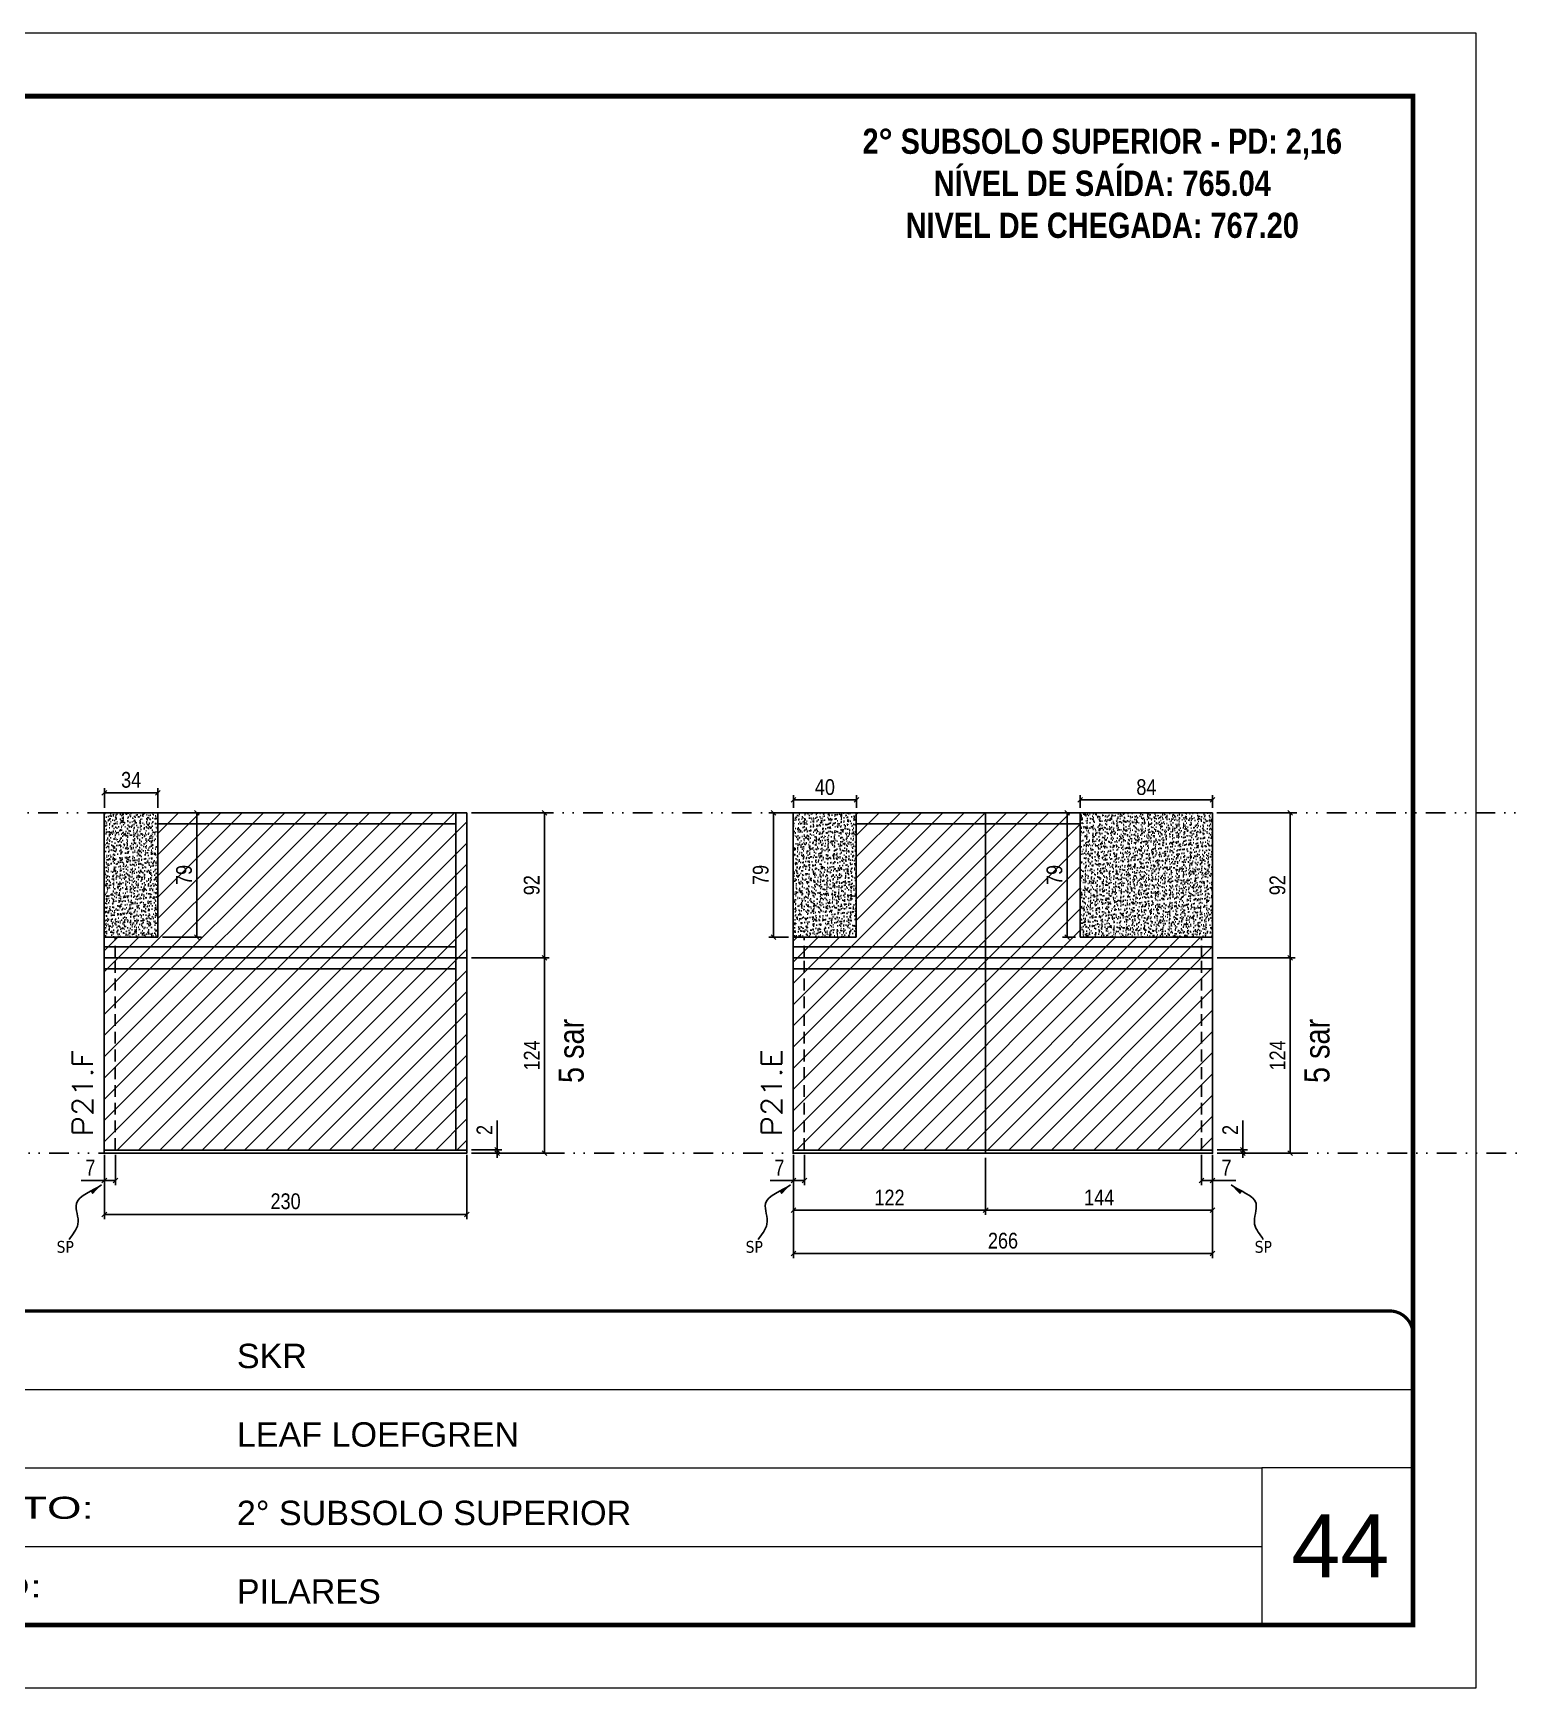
# Model space of a CAD drawing. Extents: x 13741 to 27878, y -21631 to 6985.
# Drawn here: x 19738 to 20677, y -5551 to -4501 of the extents above; entities that cross this region are included whole.
import ezdxf

# ---------------------------------------------------------------- set-up
doc = ezdxf.new("R2010")
doc.units = 0
for name, pattern in [('CONTINUO', [0]), ('DASHED', [0.75, 0.5, -0.25]), ('DIVIDE2', [0.625, 0.25, -0.125, 0, -0.125, 0, -0.125]), ('HIDDEN', [0.375, 0.25, -0.125])]:
    doc.linetypes.add(name, pattern=pattern)
for name, color, linetype, lineweight in [('CARIMBO', 255, 'Continuous', 9), ('Folhas', 255, 'Continuous', 9), ('Hachura', 251, 'Continuous', 9), ('SARRAFO DE PRESSAO', 251, 'DASHED', 9), ('Texto Seção', 7, 'Continuous', 15)]:
    doc.layers.add(name, color=color, linetype=linetype, lineweight=lineweight)
for name, color, linetype in [('COTA', 241, 'Continuous'), ('NOMENCLATURA', 7, 'Continuous'), ('Nível', 160, 'Continuous'), ('Painéis', 200, 'Continuous'), ('SARR_2.2x7', 40, 'Continuous'), ('Sarrafo de Pressão', 42, 'HIDDEN'), ('texto', 7, 'Continuous')]:
    doc.layers.add(name, color=color, linetype=linetype)
doc.styles.add('ARIAL', font='arial.ttf')
doc.styles.add('ARIAL_NARROW', font='ARIALN.TTF', dxfattribs={"height": 0.2})
doc.styles.add('COTA TECNICA', font='techl___.ttf', dxfattribs={"height": 10})
doc.styles.add('COTA TECNICA-50', font='techl___.ttf', dxfattribs={"height": 10})
doc.styles.add('REGUA-120', font='ROMANS.shx', dxfattribs={"height": 15})
doc.styles.add('ROMANC', font='techb___.ttf', dxfattribs={"height": 2.5})
doc.styles.get("Standard").update_dxf_attribs({"font": 'arial.ttf'})
doc.styles.add('Tecnologia', font='')
doc.styles.get('Tecnologia').set_extended_font_data('Forgotten Futurist')
doc.dimstyles.new('COTA PAINEL-50', dxfattribs={"dimtxt": 10, "dimasz": 3, "dimexe": 3, "dimexo": 3, "dimgap": 3, "dimtad": 1, "dimdec": 1, "dimzin": 12, "dimdsep": 46, "dimtxsty": 'COTA TECNICA-50', "dimblk1": 'OBLIQUE', "dimblk2": 'OBLIQUE', "dimsah": 1, "dimcen": 0.9, "dimclrd": 4, "dimclre": 4, "dimclrt": 240, "dimadec": 1, "dimazin": 3, "dimtfac": 1, "dimtdec": 1, "dimtmove": 0, "dimatfit": 3, "dimfxl": 1, "dimtolj": 1, "dimtzin": 12, "dimarcsym": 0})
doc.dimstyles.new('PAINEL', dxfattribs={"dimtxt": 10, "dimasz": 3, "dimexe": 3, "dimexo": 3, "dimgap": 3, "dimtad": 1, "dimdec": 1, "dimzin": 12, "dimdsep": 46, "dimtxsty": 'COTA TECNICA', "dimblk1": 'OBLIQUE', "dimblk2": 'OBLIQUE', "dimsah": 1, "dimcen": 0.9, "dimclrd": 4, "dimclre": 4, "dimclrt": 240, "dimadec": 1, "dimazin": 3, "dimtfac": 1, "dimtdec": 1, "dimtmove": 0, "dimatfit": 3, "dimfxl": 1, "dimtolj": 1, "dimtzin": 12, "dimarcsym": 0})
doc.dimstyles.get("Standard").update_dxf_attribs({"dimtxt": 0.18, "dimasz": 0.18, "dimexe": 0.18, "dimexo": 0.0625, "dimgap": 0.09, "dimtad": 0, "dimtih": 1, "dimtoh": 1, "dimdec": 4, "dimzin": 0, "dimdsep": 46, "dimtxsty": 'Standard', "dimcen": 0.09, "dimadec": 0, "dimazin": 0, "dimtfac": 1, "dimtdec": 4, "dimtofl": 0, "dimtmove": 0, "dimatfit": 3, "dimfxl": 1, "dimtolj": 1, "dimtzin": 0, "dimarcsym": 0})

# ---------------------------------------------------------------- blocks, each defined once
blk = doc.blocks.new('9999999999')
at = {"color": 30, "linetype": 'CONTINUO'}
for p, q in [((98564.6, 34230.2), (98564.6, 34429.4)), ((98564.6, 34379.6), (99584, 34379.6)), ((98564.6, 34329.8), (99488, 34329.8)), ((99584, 34329.8), (99488, 34329.8)), ((99488, 34329.8), (99488, 34230.2)), ((98564.6, 34280), (99488, 34280))]:
    blk.add_line(p, q, dxfattribs=at)
at = {"color": 30, "linetype": 'CONTINUO', "const_width": 2}
blk.add_lwpolyline([(99584, 34230.2), (99584, 34414.4, 0.414214), (99569, 34429.4), (98229, 34429.4, 0.414214), (98214, 34414.4), (98214, 34245.2, 0.414214), (98229, 34230.2), (99584, 34230.2)], format="xyb", dxfattribs=at)
at = {"layer": 'Folhas'}
blk.add_lwpolyline([(98139, 34190.2), (99624, 34190.2), (99624, 35240.2), (98139, 35240.2)], close=True, dxfattribs=at)
at = {"layer": 'Folhas', "color": 30, "const_width": 3}
blk.add_lwpolyline([(98214, 34230.2), (99584, 34230.2), (99584, 35200.2), (98214, 35200.2)], close=True, dxfattribs=at)
at = {"color": 7, "linetype": 'Continuous', "ltscale": 5, "style": 'ARIAL'}
for s, height, p in [('SKR', 15.48, (98837.7, 34393.1)), ('LEAF LOEFGREN', 15.483, (98837.7, 34343.3)), ('2° SUBSOLO SUPERIOR', 15.483, (98837.7, 34293.5)), ('NOVA SISTEMAS CONSTRUTIVOS', 11.059, (98263.2, 34267.2)), ('PILARES', 15.48, (98837.7, 34243.7))]:
    blk.add_text(s, height=height, dxfattribs=at).set_placement(p)
at = {"layer": 'Folhas', "color": 7, "style": 'Tecnologia', "width": 1.5}
for s, p in [('CLIENTE:', (98573.7, 34397.2)), ('OBRA:', (98573.7, 34347.3)), ('PAVIMENTO:', (98573.7, 34297.5)), ('PROJETO:', (98573.7, 34247.7))]:
    blk.add_text(s, height=14, dxfattribs=at).set_placement(p)
blk = doc.blocks.new('_Oblique')
at = {"color": 0, "linetype": 'ByBlock', "lineweight": -2}
blk.add_line((-0.5, -0.5), (0.5, 0.5), dxfattribs=at)
blk = doc.blocks.new('*D1879')
at = {"layer": 'COTA', "color": 4, "lineweight": -2, "transparency": 16777216}
for p, q in [((20220.3, -5212.7), (20220.3, -5278.4)), ((20486.3, -5212.7), (20486.3, -5278.4)), ((20486.3, -5275.4), (20220.3, -5275.4))]:
    blk.add_line(p, q, dxfattribs=at)
at = {"layer": 'Defpoints', "color": 0, "transparency": 16777216}
for p in [(20220.3, -5209.7), (20486.3, -5209.7), (20220.3, -5275.4)]:
    blk.add_point(p, dxfattribs=at)
at = {"layer": 'COTA', "color": 4, "lineweight": -2, "transparency": 16777216, "xscale": 3, "yscale": 3, "zscale": 3, "rotation": 180}
blk.add_blockref('_Oblique', (20220.3, -5275.4), dxfattribs=at)
at = {"layer": 'COTA', "color": 4, "lineweight": -2, "transparency": 16777216, "xscale": 3, "yscale": 3, "zscale": 3}
blk.add_blockref('_Oblique', (20486.3, -5275.4), dxfattribs=at)
at = {"layer": 'COTA', "color": 240, "transparency": 16777216, "insert": (20353.3, -5267.3), "char_height": 10, "attachment_point": 5, "style": 'COTA TECNICA'}
blk.add_mtext('\\A1;266', dxfattribs=at)
blk = doc.blocks.new('*D1880')
at = {"layer": 'COTA', "color": 4, "lineweight": -2, "transparency": 16777216}
for p, q in [((20479.3, -5212.7), (20479.3, -5232)), ((20486.3, -5214.7), (20486.3, -5232)), ((20479.3, -5229), (20486.3, -5229)), ((20486.3, -5229), (20501, -5229))]:
    blk.add_line(p, q, dxfattribs=at)
at = {"layer": 'Defpoints', "color": 0, "transparency": 16777216}
for p in [(20479.3, -5209.7), (20486.3, -5211.7), (20486.3, -5229)]:
    blk.add_point(p, dxfattribs=at)
at = {"layer": 'COTA', "color": 4, "lineweight": -2, "transparency": 16777216, "xscale": 3, "yscale": 3, "zscale": 3, "rotation": 180}
blk.add_blockref('_Oblique', (20479.3, -5229), dxfattribs=at)
at = {"layer": 'COTA', "color": 4, "lineweight": -2, "transparency": 16777216, "xscale": 3, "yscale": 3, "zscale": 3}
blk.add_blockref('_Oblique', (20486.3, -5229), dxfattribs=at)
at = {"layer": 'COTA', "color": 240, "transparency": 16777216, "insert": (20495.1, -5220.9), "char_height": 10, "attachment_point": 5, "style": 'COTA TECNICA-50'}
blk.add_mtext('\\A1;7', dxfattribs=at)
blk = doc.blocks.new('*D1881')
at = {"layer": 'COTA', "color": 4, "lineweight": -2, "transparency": 16777216}
for p, q in [((20220.3, -5214.7), (20220.3, -5232)), ((20227.3, -5212.7), (20227.3, -5232)), ((20220.3, -5229), (20205.5, -5229)), ((20227.3, -5229), (20220.3, -5229))]:
    blk.add_line(p, q, dxfattribs=at)
at = {"layer": 'Defpoints', "color": 0, "transparency": 16777216}
for p in [(20220.3, -5211.7), (20227.3, -5209.7), (20220.3, -5229)]:
    blk.add_point(p, dxfattribs=at)
at = {"layer": 'COTA', "color": 4, "lineweight": -2, "transparency": 16777216, "xscale": 3, "yscale": 3, "zscale": 3, "rotation": 180}
blk.add_blockref('_Oblique', (20220.3, -5229), dxfattribs=at)
at = {"layer": 'COTA', "color": 4, "lineweight": -2, "transparency": 16777216, "xscale": 3, "yscale": 3, "zscale": 3}
blk.add_blockref('_Oblique', (20227.3, -5229), dxfattribs=at)
at = {"layer": 'COTA', "color": 240, "transparency": 16777216, "insert": (20211.4, -5220.9), "char_height": 10, "attachment_point": 5, "style": 'COTA TECNICA-50'}
blk.add_mtext('\\A1;7', dxfattribs=at)
blk = doc.blocks.new('*D1882')
at = {"layer": 'COTA', "color": 4, "lineweight": -2, "transparency": 16777216}
for p, q in [((20505.5, -5209.7), (20505.5, -5190.9)), ((20489.3, -5209.7), (20508.5, -5209.7)), ((20489.3, -5211.7), (20508.5, -5211.7)), ((20505.5, -5211.7), (20505.5, -5209.7)), ((20505.5, -5211.7), (20505.5, -5214.7))]:
    blk.add_line(p, q, dxfattribs=at)
at = {"layer": 'Defpoints', "color": 0, "transparency": 16777216}
for p in [(20486.3, -5209.7), (20486.3, -5211.7), (20505.5, -5211.7)]:
    blk.add_point(p, dxfattribs=at)
at = {"layer": 'COTA', "color": 4, "lineweight": -2, "transparency": 16777216, "xscale": 3, "yscale": 3, "zscale": 3}
for p, rotation in [((20505.5, -5209.7), 270), ((20505.5, -5211.7), 90)]:
    blk.add_blockref('_Oblique', p, dxfattribs=dict(at, rotation=rotation))
at = {"layer": 'COTA', "color": 240, "transparency": 16777216, "insert": (20497.5, -5197), "char_height": 10, "attachment_point": 5, "rotation": 90, "style": 'COTA TECNICA-50'}
blk.add_mtext('\\A1;2', dxfattribs=at)
blk = doc.blocks.new('*D1892')
at = {"layer": 'COTA', "color": 4, "linetype": 'ByBlock', "lineweight": -2, "transparency": 16777216}
for p, q in [((20489.3, -5087.7), (20538.6, -5087.7)), ((20535.6, -5211.7), (20535.6, -5087.7)), ((20489.3, -5211.7), (20538.6, -5211.7))]:
    blk.add_line(p, q, dxfattribs=at)
at = {"layer": 'Defpoints', "color": 0, "linetype": 'ByBlock', "transparency": 16777216}
for p in [(20486.3, -5087.7), (20535.6, -5087.7), (20486.3, -5211.7)]:
    blk.add_point(p, dxfattribs=at)
at = {"layer": 'COTA', "color": 4, "linetype": 'ByBlock', "lineweight": -2, "transparency": 16777216, "xscale": 3, "yscale": 3, "zscale": 3}
for p, rotation in [((20535.6, -5087.7), 90), ((20535.6, -5211.7), 270)]:
    blk.add_blockref('_Oblique', p, dxfattribs=dict(at, rotation=rotation))
at = {"layer": 'COTA', "color": 240, "linetype": 'ByBlock', "transparency": 16777216, "insert": (20527.5, -5149.7), "char_height": 10, "attachment_point": 5, "rotation": 90, "style": 'COTA TECNICA'}
blk.add_mtext('\\A1;124', dxfattribs=at)
blk = doc.blocks.new('*D1893')
at = {"layer": 'COTA', "color": 4, "linetype": 'ByBlock', "lineweight": -2, "transparency": 16777216}
for p, q in [((20489.3, -5087.7), (20538.6, -5087.7)), ((20535.6, -5211.7), (20535.6, -5087.7)), ((20489.3, -5211.7), (20538.6, -5211.7))]:
    blk.add_line(p, q, dxfattribs=at)
at = {"layer": 'Defpoints', "color": 0, "linetype": 'ByBlock', "transparency": 16777216}
for p in [(20486.3, -5087.7), (20535.6, -5087.7), (20486.3, -5211.7)]:
    blk.add_point(p, dxfattribs=at)
at = {"layer": 'COTA', "color": 4, "linetype": 'ByBlock', "lineweight": -2, "transparency": 16777216, "xscale": 3, "yscale": 3, "zscale": 3}
for p, rotation in [((20535.6, -5087.7), 90), ((20535.6, -5211.7), 270)]:
    blk.add_blockref('_Oblique', p, dxfattribs=dict(at, rotation=rotation))
at = {"layer": 'COTA', "color": 240, "linetype": 'ByBlock', "transparency": 16777216, "insert": (20527.5, -5149.7), "char_height": 10, "attachment_point": 5, "rotation": 90, "style": 'COTA TECNICA'}
blk.add_mtext('\\A1;124', dxfattribs=at)
blk = doc.blocks.new('*D1894')
at = {"layer": 'COTA', "color": 4, "lineweight": -2, "transparency": 16777216}
for p, q in [((20342.3, -5214.7), (20342.3, -5250.9)), ((20486.3, -5214.7), (20486.3, -5250.9)), ((20342.3, -5247.9), (20486.3, -5247.9))]:
    blk.add_line(p, q, dxfattribs=at)
at = {"layer": 'Defpoints', "color": 0, "transparency": 16777216}
for p in [(20342.3, -5211.7), (20486.3, -5211.7), (20486.3, -5247.9)]:
    blk.add_point(p, dxfattribs=at)
at = {"layer": 'COTA', "color": 4, "lineweight": -2, "transparency": 16777216, "xscale": 3, "yscale": 3, "zscale": 3, "rotation": 180}
blk.add_blockref('_Oblique', (20342.3, -5247.9), dxfattribs=at)
at = {"layer": 'COTA', "color": 4, "lineweight": -2, "transparency": 16777216, "xscale": 3, "yscale": 3, "zscale": 3}
blk.add_blockref('_Oblique', (20486.3, -5247.9), dxfattribs=at)
at = {"layer": 'COTA', "color": 240, "transparency": 16777216, "insert": (20414.3, -5239.8), "char_height": 10, "attachment_point": 5, "style": 'COTA TECNICA'}
blk.add_mtext('\\A1;144', dxfattribs=at)
blk = doc.blocks.new('*D1895')
at = {"layer": 'COTA', "color": 4, "lineweight": -2, "transparency": 16777216}
for p, q in [((20220.3, -5214.7), (20220.3, -5250.9)), ((20342.3, -5214.7), (20342.3, -5250.9)), ((20220.3, -5247.9), (20342.3, -5247.9))]:
    blk.add_line(p, q, dxfattribs=at)
at = {"layer": 'Defpoints', "color": 0, "transparency": 16777216}
for p in [(20220.3, -5211.7), (20342.3, -5211.7), (20342.3, -5247.9)]:
    blk.add_point(p, dxfattribs=at)
at = {"layer": 'COTA', "color": 4, "lineweight": -2, "transparency": 16777216, "xscale": 3, "yscale": 3, "zscale": 3, "rotation": 180}
blk.add_blockref('_Oblique', (20220.3, -5247.9), dxfattribs=at)
at = {"layer": 'COTA', "color": 4, "lineweight": -2, "transparency": 16777216, "xscale": 3, "yscale": 3, "zscale": 3}
blk.add_blockref('_Oblique', (20342.3, -5247.9), dxfattribs=at)
at = {"layer": 'COTA', "color": 240, "transparency": 16777216, "insert": (20281.3, -5239.9), "char_height": 10, "attachment_point": 5, "style": 'COTA TECNICA'}
blk.add_mtext('\\A1;122', dxfattribs=at)
blk = doc.blocks.new('*D1888')
at = {"layer": 'COTA', "color": 4, "lineweight": -2, "transparency": 16777216}
for p, q in [((19783.1, -5212.7), (19783.1, -5253.6)), ((20013.1, -5212.7), (20013.1, -5253.6)), ((19783.1, -5250.6), (20013.1, -5250.6))]:
    blk.add_line(p, q, dxfattribs=at)
at = {"layer": 'Defpoints', "color": 0, "transparency": 16777216}
for p in [(19783.1, -5209.7), (20013.1, -5209.7), (20013.1, -5250.6)]:
    blk.add_point(p, dxfattribs=at)
at = {"layer": 'COTA', "color": 4, "lineweight": -2, "transparency": 16777216, "xscale": 3, "yscale": 3, "zscale": 3, "rotation": 180}
blk.add_blockref('_Oblique', (19783.1, -5250.6), dxfattribs=at)
at = {"layer": 'COTA', "color": 4, "lineweight": -2, "transparency": 16777216, "xscale": 3, "yscale": 3, "zscale": 3}
blk.add_blockref('_Oblique', (20013.1, -5250.6), dxfattribs=at)
at = {"layer": 'COTA', "color": 240, "transparency": 16777216, "insert": (19898.1, -5242.3), "char_height": 10, "attachment_point": 5, "style": 'COTA TECNICA'}
blk.add_mtext('\\A1;230', dxfattribs=at)
blk = doc.blocks.new('*D1889')
at = {"layer": 'COTA', "color": 4, "lineweight": -2, "transparency": 16777216}
for p, q in [((19783.1, -5214.7), (19783.1, -5232)), ((19790.1, -5212.7), (19790.1, -5232)), ((19783.1, -5229), (19768.3, -5229)), ((19790.1, -5229), (19783.1, -5229))]:
    blk.add_line(p, q, dxfattribs=at)
at = {"layer": 'Defpoints', "color": 0, "transparency": 16777216}
for p in [(19783.1, -5211.7), (19790.1, -5209.7), (19783.1, -5229)]:
    blk.add_point(p, dxfattribs=at)
at = {"layer": 'COTA', "color": 4, "lineweight": -2, "transparency": 16777216, "xscale": 3, "yscale": 3, "zscale": 3, "rotation": 180}
blk.add_blockref('_Oblique', (19783.1, -5229), dxfattribs=at)
at = {"layer": 'COTA', "color": 4, "lineweight": -2, "transparency": 16777216, "xscale": 3, "yscale": 3, "zscale": 3}
blk.add_blockref('_Oblique', (19790.1, -5229), dxfattribs=at)
at = {"layer": 'COTA', "color": 240, "transparency": 16777216, "insert": (19774.2, -5220.9), "char_height": 10, "attachment_point": 5, "style": 'COTA TECNICA-50'}
blk.add_mtext('\\A1;7', dxfattribs=at)
blk = doc.blocks.new('*D1890')
at = {"layer": 'COTA', "color": 4, "lineweight": -2, "transparency": 16777216}
for p, q in [((20032.3, -5209.7), (20032.3, -5190.9)), ((20016.1, -5209.7), (20035.3, -5209.7)), ((20016.1, -5211.7), (20035.3, -5211.7)), ((20032.3, -5211.7), (20032.3, -5209.7)), ((20032.3, -5211.7), (20032.3, -5214.7))]:
    blk.add_line(p, q, dxfattribs=at)
at = {"layer": 'Defpoints', "color": 0, "transparency": 16777216}
for p in [(20013.1, -5209.7), (20013.1, -5211.7), (20032.3, -5211.7)]:
    blk.add_point(p, dxfattribs=at)
at = {"layer": 'COTA', "color": 4, "lineweight": -2, "transparency": 16777216, "xscale": 3, "yscale": 3, "zscale": 3}
for p, rotation in [((20032.3, -5209.7), 270), ((20032.3, -5211.7), 90)]:
    blk.add_blockref('_Oblique', p, dxfattribs=dict(at, rotation=rotation))
at = {"layer": 'COTA', "color": 240, "transparency": 16777216, "insert": (20024.3, -5197), "char_height": 10, "attachment_point": 5, "rotation": 90, "style": 'COTA TECNICA-50'}
blk.add_mtext('\\A1;2', dxfattribs=at)
blk = doc.blocks.new('*D1899')
at = {"layer": 'COTA', "color": 4, "lineweight": -2, "transparency": 16777216}
for p, q in [((19820.1, -4995.7), (19844.8, -4995.7)), ((19841.8, -4995.7), (19841.8, -5074.7)), ((19820.1, -5074.7), (19844.8, -5074.7))]:
    blk.add_line(p, q, dxfattribs=at)
at = {"layer": 'Defpoints', "color": 0, "transparency": 16777216}
for p in [(19817.1, -4995.7), (19817.1, -5074.7), (19841.8, -5074.7)]:
    blk.add_point(p, dxfattribs=at)
at = {"layer": 'COTA', "color": 4, "lineweight": -2, "transparency": 16777216, "xscale": 3, "yscale": 3, "zscale": 3}
for p, rotation in [((19841.8, -4995.7), 90), ((19841.8, -5074.7), 270)]:
    blk.add_blockref('_Oblique', p, dxfattribs=dict(at, rotation=rotation))
at = {"layer": 'COTA', "color": 240, "transparency": 16777216, "insert": (19833.7, -5035.2), "char_height": 10, "attachment_point": 5, "rotation": 90, "style": 'COTA TECNICA'}
blk.add_mtext('\\A1;79', dxfattribs=at)
blk = doc.blocks.new('*D1900')
at = {"layer": 'COTA', "color": 4, "lineweight": -2, "transparency": 16777216}
for p, q in [((19783.1, -4992.7), (19783.1, -4980.1)), ((19817.1, -4983.1), (19783.1, -4983.1)), ((19817.1, -4992.7), (19817.1, -4980.1))]:
    blk.add_line(p, q, dxfattribs=at)
at = {"layer": 'Defpoints', "color": 0, "transparency": 16777216}
for p in [(19783.1, -4983.1), (19783.1, -4995.7), (19817.1, -4995.7)]:
    blk.add_point(p, dxfattribs=at)
at = {"layer": 'COTA', "color": 4, "lineweight": -2, "transparency": 16777216, "xscale": 3, "yscale": 3, "zscale": 3, "rotation": 180}
blk.add_blockref('_Oblique', (19783.1, -4983.1), dxfattribs=at)
at = {"layer": 'COTA', "color": 4, "lineweight": -2, "transparency": 16777216, "xscale": 3, "yscale": 3, "zscale": 3}
blk.add_blockref('_Oblique', (19817.1, -4983.1), dxfattribs=at)
at = {"layer": 'COTA', "color": 240, "transparency": 16777216, "insert": (19800.1, -4974.9), "char_height": 10, "attachment_point": 5, "style": 'COTA TECNICA'}
blk.add_mtext('\\A1;34', dxfattribs=at)
blk = doc.blocks.new('*D1901')
at = {"layer": 'COTA', "color": 4, "lineweight": -2, "transparency": 16777216}
for p, q in [((20016.1, -5087.7), (20065.4, -5087.7)), ((20062.4, -5211.7), (20062.4, -5087.7)), ((20016.1, -5211.7), (20065.4, -5211.7))]:
    blk.add_line(p, q, dxfattribs=at)
at = {"layer": 'Defpoints', "color": 0, "transparency": 16777216}
for p in [(20013.1, -5087.7), (20062.4, -5087.7), (20013.1, -5211.7)]:
    blk.add_point(p, dxfattribs=at)
at = {"layer": 'COTA', "color": 4, "lineweight": -2, "transparency": 16777216, "xscale": 3, "yscale": 3, "zscale": 3}
for p, rotation in [((20062.4, -5087.7), 90), ((20062.4, -5211.7), 270)]:
    blk.add_blockref('_Oblique', p, dxfattribs=dict(at, rotation=rotation))
at = {"layer": 'COTA', "color": 240, "transparency": 16777216, "insert": (20054.3, -5149.7), "char_height": 10, "attachment_point": 5, "rotation": 90, "style": 'COTA TECNICA'}
blk.add_mtext('\\A1;124', dxfattribs=at)
blk = doc.blocks.new('*D1897')
at = {"layer": 'COTA', "color": 4, "lineweight": -2, "transparency": 16777216}
for p, q in [((20399.3, -4995.7), (20391.1, -4995.7)), ((20394.1, -4995.7), (20394.1, -5074.7)), ((20399.3, -5074.7), (20391.1, -5074.7))]:
    blk.add_line(p, q, dxfattribs=at)
at = {"layer": 'Defpoints', "color": 0, "transparency": 16777216}
for p in [(20402.3, -4995.7), (20394.1, -5074.7), (20402.3, -5074.7)]:
    blk.add_point(p, dxfattribs=at)
at = {"layer": 'COTA', "color": 4, "lineweight": -2, "transparency": 16777216, "xscale": 3, "yscale": 3, "zscale": 3}
for p, rotation in [((20394.1, -4995.7), 90), ((20394.1, -5074.7), 270)]:
    blk.add_blockref('_Oblique', p, dxfattribs=dict(at, rotation=rotation))
at = {"layer": 'COTA', "color": 240, "transparency": 16777216, "insert": (20386, -5035.2), "char_height": 10, "attachment_point": 5, "rotation": 90, "style": 'COTA TECNICA'}
blk.add_mtext('\\A1;79', dxfattribs=at)
blk = doc.blocks.new('*D1898')
at = {"layer": 'COTA', "color": 4, "lineweight": -2, "transparency": 16777216}
for p, q in [((20402.3, -4992.7), (20402.3, -4984.6)), ((20486.3, -4992.7), (20486.3, -4984.6)), ((20402.3, -4987.6), (20486.3, -4987.6))]:
    blk.add_line(p, q, dxfattribs=at)
at = {"layer": 'Defpoints', "color": 0, "transparency": 16777216}
for p in [(20402.3, -4995.7), (20486.3, -4987.6), (20486.3, -4995.7)]:
    blk.add_point(p, dxfattribs=at)
at = {"layer": 'COTA', "color": 4, "lineweight": -2, "transparency": 16777216, "xscale": 3, "yscale": 3, "zscale": 3, "rotation": 180}
blk.add_blockref('_Oblique', (20402.3, -4987.6), dxfattribs=at)
at = {"layer": 'COTA', "color": 4, "lineweight": -2, "transparency": 16777216, "xscale": 3, "yscale": 3, "zscale": 3}
blk.add_blockref('_Oblique', (20486.3, -4987.6), dxfattribs=at)
at = {"layer": 'COTA', "color": 240, "transparency": 16777216, "insert": (20444.3, -4979.5), "char_height": 10, "attachment_point": 5, "style": 'COTA TECNICA'}
blk.add_mtext('\\A1;84', dxfattribs=at)
blk = doc.blocks.new('*D1926')
at = {"layer": 'COTA', "color": 4, "lineweight": -2, "transparency": 16777216}
for p, q in [((20016.1, -4995.7), (20065.4, -4995.7)), ((20062.4, -5087.7), (20062.4, -4995.7)), ((20016.1, -5087.7), (20065.4, -5087.7))]:
    blk.add_line(p, q, dxfattribs=at)
at = {"layer": 'Defpoints', "color": 0, "transparency": 16777216}
for p in [(20013.1, -4995.7), (20062.4, -4995.7), (20013.1, -5087.7)]:
    blk.add_point(p, dxfattribs=at)
at = {"layer": 'COTA', "color": 4, "lineweight": -2, "transparency": 16777216, "xscale": 3, "yscale": 3, "zscale": 3}
for p, rotation in [((20062.4, -4995.7), 90), ((20062.4, -5087.7), 270)]:
    blk.add_blockref('_Oblique', p, dxfattribs=dict(at, rotation=rotation))
at = {"layer": 'COTA', "color": 240, "transparency": 16777216, "insert": (20054.3, -5041.7), "char_height": 10, "attachment_point": 5, "rotation": 90, "style": 'COTA TECNICA'}
blk.add_mtext('\\A1;92', dxfattribs=at)
blk = doc.blocks.new('*D1927')
at = {"layer": 'COTA', "color": 4, "lineweight": -2, "transparency": 16777216}
for p, q in [((20489.3, -4995.7), (20538.6, -4995.7)), ((20535.6, -5087.7), (20535.6, -4995.7)), ((20489.3, -5087.7), (20538.6, -5087.7))]:
    blk.add_line(p, q, dxfattribs=at)
at = {"layer": 'Defpoints', "color": 0, "transparency": 16777216}
for p in [(20486.3, -4995.7), (20535.6, -4995.7), (20486.3, -5087.7)]:
    blk.add_point(p, dxfattribs=at)
at = {"layer": 'COTA', "color": 4, "lineweight": -2, "transparency": 16777216, "xscale": 3, "yscale": 3, "zscale": 3}
for p, rotation in [((20535.6, -4995.7), 90), ((20535.6, -5087.7), 270)]:
    blk.add_blockref('_Oblique', p, dxfattribs=dict(at, rotation=rotation))
at = {"layer": 'COTA', "color": 240, "transparency": 16777216, "insert": (20527.5, -5041.7), "char_height": 10, "attachment_point": 5, "rotation": 90, "style": 'COTA TECNICA'}
blk.add_mtext('\\A1;92', dxfattribs=at)
blk = doc.blocks.new('*D1928')
at = {"layer": 'COTA', "color": 4, "lineweight": -2, "transparency": 16777216}
for p, q in [((20220.3, -4992.7), (20220.3, -4984.6)), ((20260.3, -4992.7), (20260.3, -4984.6)), ((20260.3, -4987.6), (20220.3, -4987.6))]:
    blk.add_line(p, q, dxfattribs=at)
at = {"layer": 'Defpoints', "color": 0, "transparency": 16777216}
for p in [(20220.3, -4987.6), (20220.3, -4995.7), (20260.3, -4995.7)]:
    blk.add_point(p, dxfattribs=at)
at = {"layer": 'COTA', "color": 4, "lineweight": -2, "transparency": 16777216, "xscale": 3, "yscale": 3, "zscale": 3, "rotation": 180}
blk.add_blockref('_Oblique', (20220.3, -4987.6), dxfattribs=at)
at = {"layer": 'COTA', "color": 4, "lineweight": -2, "transparency": 16777216, "xscale": 3, "yscale": 3, "zscale": 3}
blk.add_blockref('_Oblique', (20260.3, -4987.6), dxfattribs=at)
at = {"layer": 'COTA', "color": 240, "transparency": 16777216, "insert": (20240.3, -4979.5), "char_height": 10, "attachment_point": 5, "style": 'COTA TECNICA'}
blk.add_mtext('\\A1;40', dxfattribs=at)
blk = doc.blocks.new('*D1929')
at = {"layer": 'COTA', "color": 4, "lineweight": -2, "transparency": 16777216}
for p, q in [((20217.3, -4995.7), (20204.7, -4995.7)), ((20207.7, -5074.7), (20207.7, -4995.7)), ((20217.3, -5074.7), (20204.7, -5074.7))]:
    blk.add_line(p, q, dxfattribs=at)
at = {"layer": 'Defpoints', "color": 0, "transparency": 16777216}
for p in [(20207.7, -4995.7), (20220.3, -4995.7), (20220.3, -5074.7)]:
    blk.add_point(p, dxfattribs=at)
at = {"layer": 'COTA', "color": 4, "lineweight": -2, "transparency": 16777216, "xscale": 3, "yscale": 3, "zscale": 3}
for p, rotation in [((20207.7, -4995.7), 90), ((20207.7, -5074.7), 270)]:
    blk.add_blockref('_Oblique', p, dxfattribs=dict(at, rotation=rotation))
at = {"layer": 'COTA', "color": 240, "transparency": 16777216, "insert": (20199.6, -5035.2), "char_height": 10, "attachment_point": 5, "rotation": 90, "style": 'COTA TECNICA'}
blk.add_mtext('\\A1;79', dxfattribs=at)

msp = doc.modelspace()

# ---------------------------------------------------------------- hatches: boundary and pattern name
at = {"layer": 'COTA'}
h = msp.add_hatch(dxfattribs=at)
h.set_pattern_fill('AR-CONC', color=256, scale=0.03)
h.set_pattern_definition([(50, (2739.651, -2417.15), (5.4655401, -0.4781726), [0.5715, -6.2865]), (355, (2739.651, -2417.15), (-1.0573026, 5.7317054), [0.4572, -5.0292175]), (100.451445, (2740.1067, -2417.19), (4.4082374, 5.2535326), [0.4857003, -5.3427073]), (46.1842, (2739.651, -2415.626), (8.1323712, -1.2612698), [0.85725, -9.42975]), (96.63556, (2740.329, -2415.731), (7.122124, 7.4227837), [0.7285507, -8.0140682]), (351.18415, (2739.651, -2415.626), (7.122124, 7.4227837), [0.685799, -7.543792]), (21, (2740.413, -2416.007), (4.5484317, -3.067956), [0.5715, -6.2865]), (326, (2740.413, -2416.007), (1.8540609, 5.525639), [0.4572, -5.0292]), (71.451445, (2740.792, -2416.263), (6.4024926, 2.457683), [0.4857003, -5.3426981]), (37.5, (2739.6512, -2417.1502), (0.0926581, 2.53665117), [0, -4.96824, 0, -5.1054, 0, -5.04825]), (7.5, (2739.6512, -2417.1502), (2.00458988, 3.00541724), [0, -2.91084, 0, -4.85394, 0, -1.92405]), (327.5, (2737.952, -2417.1502), (4.06771786, -0.17186232), [0, -1.905, 0, -5.9436, 0, -7.8867]), (317.5, (2737.19, -2417.1502), (4.44387544, 0.7627947), [0, -2.4765, 0, -3.94716, 0, -5.6007])])
h.paths.add_polyline_path([(19817.05, -4995.74), (19783.05, -4995.74), (19783.05, -5074.74), (19817.05, -5074.74)])
h = msp.add_hatch(dxfattribs=at)
h.set_pattern_fill('AR-CONC', color=256, scale=0.03)
h.paths.add_polyline_path([(20260.25, -4995.74), (20220.25, -4995.74), (20220.25, -5074.74), (20260.25, -5074.74)])
h = msp.add_hatch(dxfattribs=at)
h.set_pattern_fill('AR-CONC', color=256, scale=0.03)
h.set_pattern_definition([(50, (1585, -144), (5.4655401, -0.4781726), [0.5715, -6.2865]), (355, (1585, -144), (-1.0573026, 5.7317054), [0.4572, -5.0292175]), (100.451445, (1585.4555, -144.04), (4.4082374, 5.2535326), [0.4857003, -5.3427073]), (46.1842, (1585, -142.476), (8.1323712, -1.2612698), [0.85725, -9.42975]), (96.635558, (1585.678, -142.581), (7.122124, 7.4227837), [0.7285507, -8.0140682]), (351.18415, (1585, -142.476), (7.122124, 7.4227837), [0.685799, -7.543792]), (21, (1585.762, -142.857), (4.5484317, -3.0679559), [0.5715, -6.2865]), (326, (1585.762, -142.857), (1.8540609, 5.525639), [0.4572, -5.0292]), (71.451445, (1586.141, -143.1127), (6.4024926, 2.457683), [0.4857003, -5.3426981]), (37.5, (1585, -144), (0.0926581, 2.53665117), [0, -4.96824, 0, -5.1054, 0, -5.04825]), (7.5, (1585, -144), (2.00458988, 3.00541724), [0, -2.91084, 0, -4.85394, 0, -1.92405]), (327.5, (1583.3007, -144), (4.06771786, -0.17186232), [0, -1.905, 0, -5.9436, 0, -7.8867]), (317.5, (1582.5387, -144), (4.44387544, 0.7627947), [0, -2.4765, 0, -3.94716, 0, -5.6007])])
h.paths.add_polyline_path([(20486.25, -4995.74), (20402.25, -4995.74), (20402.25, -5074.74), (20486.25, -5074.74)])
at = {"layer": 'Hachura', "linetype": 'ByBlock'}
h = msp.add_hatch(dxfattribs=at)
h.set_pattern_fill('ANSI31', color=256, scale=3)
h.paths.add_polyline_path([(19356, -5209.74), (19381, -5209.74), (19381, -5059.74), (19356, -5059.74)])
h.paths.add_polyline_path([(19571.38, -5209.74), (19595.38, -5209.74), (19595.38, -5059.76), (19571.38, -5059.76)])
h.paths.add_polyline_path([(19783.05, -5087.74), (19783.05, -5209.74), (20013.05, -5209.74), (20013.05, -5087.74)])
h.paths.add_polyline_path([(20013.05, -5087.74), (20013.05, -4995.74), (19817.05, -4995.74), (19817.05, -5074.74), (19783.05, -5074.74), (19783.05, -5087.74)])
h.paths.add_polyline_path([(20342.25, -5087.74), (20220.25, -5087.74), (20220.25, -5209.74), (20342.25, -5209.74)])
h.paths.add_polyline_path([(20486.25, -5087.74), (20342.25, -5087.74), (20342.25, -5209.74), (20486.25, -5209.74)])
h.paths.add_polyline_path([(20402.25, -4995.74), (20342.25, -4995.74), (20342.25, -5087.74), (20486.25, -5087.74), (20486.25, -5074.74), (20402.25, -5074.74)])
h.paths.add_polyline_path([(20342.25, -4995.74), (20260.25, -4995.74), (20260.25, -5074.74), (20220.25, -5074.74), (20220.25, -5087.74), (20342.25, -5087.74)])

# ---------------------------------------------------------------- linework, layer by layer
at = {"layer": 'COTA'}
for p, q in [((19783.05, -5074.74), (19783.05, -4995.74)), ((19783.05, -4995.74), (19817.05, -4995.74)), ((20220.25, -5074.74), (20220.25, -4995.74)), ((20220.25, -4995.74), (20260.25, -4995.74)), ((20486.25, -4995.74), (20402.25, -4995.74)), ((20486.25, -5074.74), (20486.25, -4995.74))]:
    msp.add_line(p, q, dxfattribs=at)
at = {"layer": 'Nível', "color": 4, "linetype": 'DIVIDE2', "ltscale": 50}
for p, q in [((15998.47, -4995.74), (21531.15, -4995.74)), ((13741.09, -5211.74), (21531.15, -5211.74))]:
    msp.add_line(p, q, dxfattribs=at)
at = {"layer": 'Painéis'}
for p, q in [((20013.05, -4995.74), (19817.05, -4995.74)), ((19817.05, -4995.74), (19817.05, -5074.74)), ((20013.05, -5209.74), (20013.05, -4995.74)), ((20260.25, -4995.74), (20402.25, -4995.74)), ((20260.25, -4995.74), (20260.25, -5074.74)), ((20342.25, -5211.74), (20342.25, -4995.74)), ((20402.25, -5074.74), (20402.25, -4995.74)), ((19783.05, -5074.74), (19783.05, -5209.74)), ((19817.05, -5074.74), (19783.05, -5074.74)), ((20220.25, -5074.74), (20220.25, -5209.74)), ((20220.25, -5074.74), (20260.25, -5074.74)), ((20402.25, -5074.74), (20486.25, -5074.74)), ((20486.25, -5209.74), (20486.25, -5074.74)), ((19783.05, -5087.74), (20013.05, -5087.74)), ((20220.25, -5087.74), (20486.25, -5087.74))]:
    msp.add_line(p, q, dxfattribs=at)
for points in [[(19783.05, -5209.74), (20013.05, -5209.74), (20013.05, -5211.74), (19783.05, -5211.74)], [(20486.25, -5209.74), (20220.25, -5209.74), (20220.25, -5211.74), (20486.25, -5211.74)]]:
    msp.add_lwpolyline(points, close=True, dxfattribs=at)
at = {"layer": 'SARR_2.2x7'}
for p, q in [((20006.05, -5087.74), (20006.05, -4995.74)), ((19817.05, -5002.74), (20006.05, -5002.74)), ((20260.25, -5002.74), (20402.25, -5002.74)), ((19783.05, -5080.74), (20006.05, -5080.74)), ((20220.25, -5080.74), (20486.25, -5080.74)), ((20006.05, -5209.74), (20006.05, -5087.74)), ((19783.05, -5094.74), (20006.05, -5094.74)), ((20220.25, -5094.74), (20486.25, -5094.74))]:
    msp.add_line(p, q, dxfattribs=at)
at = {"layer": 'Sarrafo de Pressão', "ltscale": 30}
for p, q in [((19790.05, -5087.74), (19790.05, -5074.74)), ((20227.25, -5087.74), (20227.25, -5074.74)), ((20479.25, -5087.74), (20479.25, -5074.74)), ((19790.05, -5209.74), (19790.05, -5087.74)), ((20227.25, -5209.74), (20227.25, -5087.74)), ((20479.25, -5209.74), (20479.25, -5087.74))]:
    msp.add_line(p, q, dxfattribs=at)

# ---------------------------------------------------------------- block references
at = {"layer": 'SARRAFO DE PRESSAO', "color": 6, "linetype": 'ByBlock'}
msp.add_blockref('9999999999', (-78970.51, -39741.23), dxfattribs=at)

# ---------------------------------------------------------------- texts
at = {"layer": 'CARIMBO', "style": 'ARIAL'}
msp.add_text('44', height=40, dxfattribs=at).set_placement((20536.33, -5480.88))
at = {"layer": 'NOMENCLATURA', "style": 'ARIAL_NARROW'}
for p in [(20087.29, -5167.22), (20087.29, -5167.22), (20560.49, -5167.22)]:
    msp.add_text('5 sar', height=16, rotation=90, dxfattribs=at).set_placement(p)
at = {"layer": 'NOMENCLATURA', "color": 2, "insert": (20416.31, -4534.96), "char_height": 16, "attachment_point": 2, "style": 'ROMANC'}
msp.add_mtext_dynamic_manual_height_columns('\\P2° SUBSOLO SUPERIOR - PD: 2,16\\PNÍVEL DE SAÍDA: 765.04\\PNIVEL DE CHEGADA: 767.20', width=432.3511, gutter_width=1, heights=[0], dxfattribs=at)
at = {"layer": 'texto', "color": 0, "char_height": 7.5, "attachment_point": 5}
for insert in [(19758.27, -5271.23), (20195.47, -5271.23), (20518.5, -5271.23)]:
    msp.add_mtext('{\\fTahoma|b0|i0|c0|p34;\\C4;SP}', dxfattribs=dict(at, insert=insert))
at = {"layer": 'Texto Seção', "style": 'REGUA-120', "width": 1.1}
for s, p in [('P21.F', (19775.8, -5200.98)), ('P21.E', (20213, -5200.98))]:
    msp.add_text(s, height=13, rotation=90, dxfattribs=at).set_placement(p)

# ---------------------------------------------------------------- dimensions: what is measured, and where the dimension line sits
at = {"layer": 'COTA'}
for base, p1, p2, angle, dimstyle, picture, middle in [((19783.05, -4983.1), (19817.05, -4995.74), (19783.05, -4995.74), 180, 'PAINEL', '*D1900', (19800.05, -4974.88)), ((19841.79, -5074.74), (19817.05, -4995.74), (19817.05, -5074.74), 90, 'PAINEL', '*D1899', (19833.69, -5035.24)), ((20062.42, -4995.74), (20013.05, -5087.74), (20013.05, -4995.74), 90, 'PAINEL', '*D1926', (20054.33, -5041.74)), ((20207.67, -4995.74), (20220.25, -5074.74), (20220.25, -4995.74), 90, 'PAINEL', '*D1929', (20199.57, -5035.24)), ((20394.11, -5074.74), (20402.25, -4995.74), (20402.25, -5074.74), 90, 'PAINEL', '*D1897', (20386.01, -5035.24)), ((20535.62, -4995.74), (20486.25, -5087.74), (20486.25, -4995.74), 90, 'PAINEL', '*D1927', (20527.53, -5041.74)), ((20062.42, -5087.74), (20013.05, -5211.74), (20013.05, -5087.74), 90, 'PAINEL', '*D1901', (20054.34, -5149.74)), ((19783.05, -5228.98), (19790.05, -5209.74), (19783.05, -5211.74), 180, 'COTA PAINEL-50', '*D1889', (19774.18, -5220.91)), ((20220.25, -5228.98), (20227.25, -5209.74), (20220.25, -5211.74), 180, 'COTA PAINEL-50', '*D1881', (20211.39, -5220.91))]:
    dim = msp.add_linear_dim(base=base, p1=p1, p2=p2, angle=angle, dimstyle=dimstyle, dxfattribs=at)
    dim.commit()
    dim.dimension.update_dxf_attribs({"geometry": picture, "text_midpoint": middle})
for base, p1, p2, dimstyle, picture, middle in [((20220.25, -4987.64), (20260.25, -4995.74), (20220.25, -4995.74), 'PAINEL', '*D1928', (20240.25, -4979.54)), ((20486.25, -4987.64), (20402.25, -4995.74), (20486.25, -4995.74), 'PAINEL', '*D1898', (20444.25, -4979.55)), ((20342.25, -5247.92), (20220.25, -5211.74), (20342.25, -5211.74), 'PAINEL', '*D1895', (20281.25, -5239.86)), ((20486.25, -5228.98), (20479.25, -5209.74), (20486.25, -5211.74), 'COTA PAINEL-50', '*D1880', (20495.12, -5220.91))]:
    dim = msp.add_linear_dim(base=base, p1=p1, p2=p2, dimstyle=dimstyle, dxfattribs=at)
    dim.commit()
    dim.dimension.update_dxf_attribs({"geometry": picture, "text_midpoint": middle})
at = {"layer": 'COTA', "linetype": 'ByBlock'}
for picture in ['*D1892', '*D1893']:
    dim = msp.add_aligned_dim(p1=(20486.25, -5211.74), p2=(20486.25, -5087.74), distance=-49.37, dimstyle='PAINEL', dxfattribs=at)
    dim.commit()
    dim.dimension.update_dxf_attribs({"geometry": picture, "text_midpoint": (20527.55, -5149.74)})
at = {"layer": 'COTA'}
for base, p1, p2, picture, middle in [((20032.31, -5211.74), (20013.05, -5209.74), (20013.05, -5211.74), '*D1890', (20032.31, -5196.99)), ((20505.51, -5211.74), (20486.25, -5209.74), (20486.25, -5211.74), '*D1882', (20505.51, -5196.99))]:
    dim = msp.add_linear_dim(base=base, p1=p1, p2=p2, angle=90, dimstyle='COTA PAINEL-50', dxfattribs=at)
    dim.commit()
    dim.dimension.update_dxf_attribs({"geometry": picture, "text_midpoint": middle, "dimtype": 160})
for base, p1, p2, override, picture, middle in [((20013.05, -5250.56), (19783.05, -5209.74), (20013.05, -5209.74), {"dimarcsym": 2}, '*D1888', (19898.05, -5242.34)), ((20486.25, -5247.92), (20342.25, -5211.74), (20486.25, -5211.74), {"dimtmove": 1}, '*D1894', (20414.25, -5239.85))]:
    dim = msp.add_linear_dim(base=base, p1=p1, p2=p2, dimstyle='PAINEL', override=override, dxfattribs=at)
    dim.commit()
    dim.dimension.update_dxf_attribs({"geometry": picture, "text_midpoint": middle})
dim = msp.add_linear_dim(base=(20220.25, -5275.36), p1=(20486.25, -5209.74), p2=(20220.25, -5209.74), angle=180, dimstyle='PAINEL', override={"dimarcsym": 2}, dxfattribs=at)
dim.commit()
dim.dimension.update_dxf_attribs({"geometry": '*D1879', "text_midpoint": (20353.25, -5267.26)})

# ---------------------------------------------------------------- leaders
at = {"layer": 'COTA', "path_type": 1}
for points in [[(19781.22, -5231.92), (19765.44, -5243.76), (19766.36, -5256.76), (19760.81, -5266.54)], [(20218.42, -5231.92), (20202.64, -5243.76), (20203.56, -5256.76), (20198.01, -5266.54)], [(20498.08, -5231.92), (20513.87, -5243.76), (20512.94, -5256.76), (20518.49, -5266.54)]]:
    msp.add_leader(points, dimstyle='Standard', override={"dimasz": 8}, dxfattribs=at)

doc.saveas('drawing.dxf')
